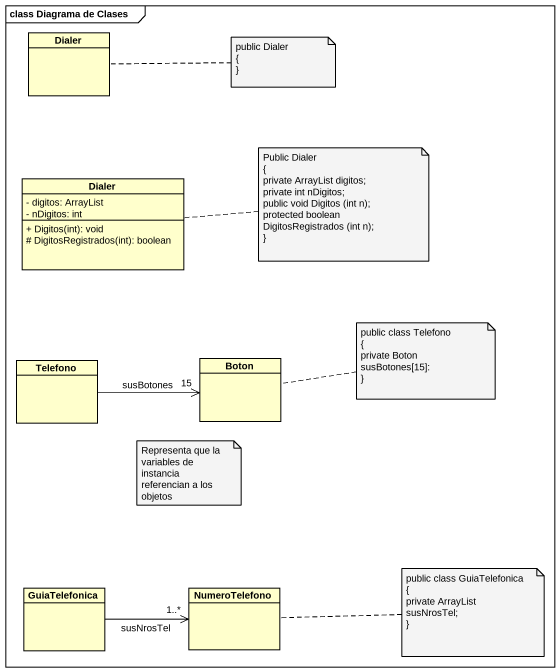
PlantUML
@startuml
mainframe class Diagrama de Clases
hide circle
hide empty members
skinparam classAttributeIconSize 0
class Dialer
class "Dialer" as Dialer_2 {
  - digitos: ArrayList
  - nDigitos: int
  + Digitos(int): void
  # DigitosRegistrados(int): boolean
}
class Telefono
class Boton
class GuiaTelefonica
class NumeroTelefono
Telefono -right-> "15" Boton : susBotones
GuiaTelefonica -right-> "1..*" NumeroTelefono : susNrosTel
note right of Dialer
  public Dialer
  {
  ~}
end note
note right of Dialer_2
  Public Dialer
  {
  private ArrayList digitos;
  private int nDigitos;
  public void Digitos (int n);
  protected boolean DigitosRegistrados (int n);
  ~}
end note
note right of Boton
  public class Telefono
  {
  private Boton susBotones[15]:
  ~}
end note
note as N4
  Representa que la variables de instancia referencian a los objetos
end note
note right of NumeroTelefono
  public class GuiaTelefonica
  {
  private ArrayList susNrosTel;
  ~}
end note
@enduml
